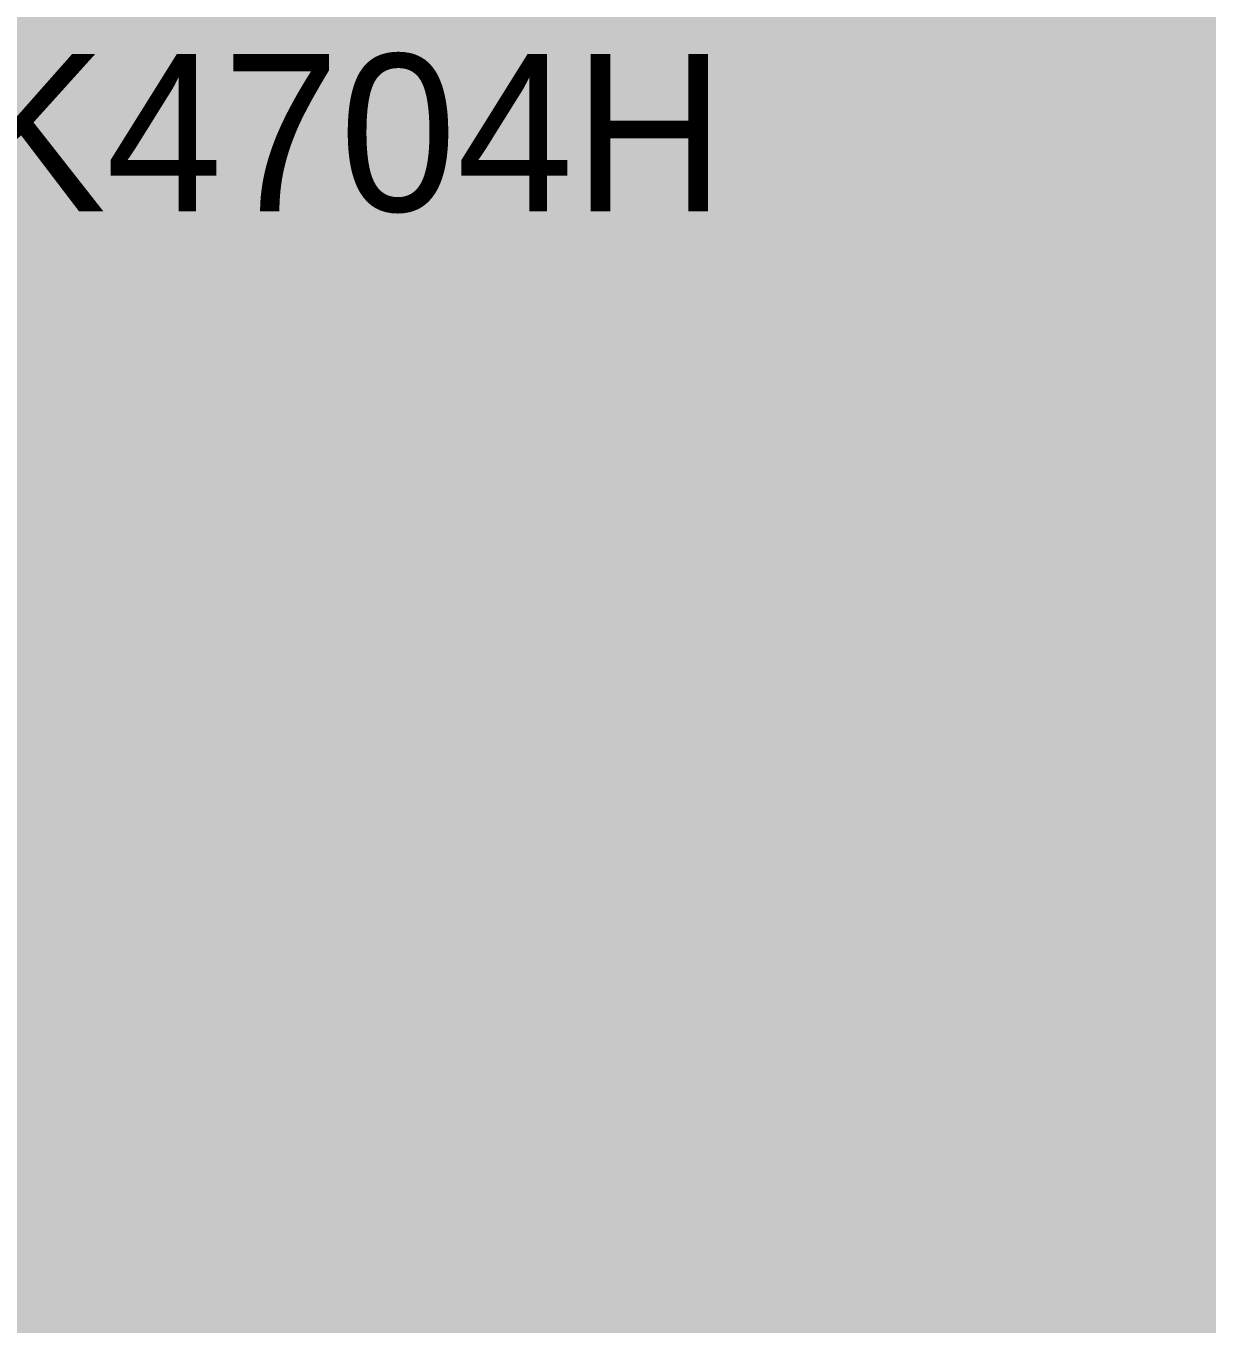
# Model space of a CAD drawing. Header units: metres. Extents: x -6 to 1255, y -2 to 532.
# Drawn here: x 939.15 to 946.66, y 238.08 to 246.34 of the extents above; entities that cross this region are included whole.
import ezdxf

# ---------------------------------------------------------------- set-up
doc = ezdxf.new("R2010")
doc.units = ezdxf.units.M
doc.header["$MEASUREMENT"] = 0
doc.layers.add('TPX_BUILDINGS_HATCH', color=7, linetype='CONTINUOUS', lineweight=0, true_color=0xf0f0f0)
doc.layers.add('TPX_CADASTRES_TEXT', color=7, linetype='CONTINUOUS', lineweight=0, true_color=0x000000)

msp = doc.modelspace()

# ---------------------------------------------------------------- hatches: boundary and pattern name
at = {"layer": 'TPX_BUILDINGS_HATCH'}
h = msp.add_hatch(color=256, dxfattribs=at)
h.paths.add_polyline_path([(918.9192, 235.4443), (918.4392, 234.6043), (944.5287, 224.4138), (957.3692, 257.4738), (955.9992, 258.0038), (954.6792, 258.5138), (952.5792, 259.3138), (950.9992, 259.9138), (948.2892, 260.9438), (945.0992, 262.1538), (941.5192, 263.5138), (935.6292, 265.7338), (930.8192, 267.5443), (930.3607, 266.6643), (929.0692, 264.1843), (928.9797, 264.0448), (927.7692, 262.1643), (928.9892, 261.7243), (929.8392, 261.4243), (930.5992, 263.5643), (935.3992, 261.7238), (934.0292, 258.2638), (931.8992, 258.9943), (929.5792, 253.9043), (924.9292, 245.8743), (923.0892, 242.6943), (920.5792, 238.3343), (918.9192, 235.4443)])
h.paths.add_polyline_path([(930.8392, 244.8538), (933.9392, 252.5738), (938.7892, 250.7638), (936.5092, 245.0238), (936.0892, 243.9938), (936.0692, 243.9338), (934.5392, 244.5238), (934.1492, 243.5438), (930.8392, 244.8538)], flags=16)
h.paths.add_polyline_path([(937.4792, 257.4838), (938.6192, 260.4438), (941.9492, 259.1038), (940.9892, 256.1838), (937.4792, 257.4838)], flags=16)

# ---------------------------------------------------------------- texts
at = {"layer": 'TPX_CADASTRES_TEXT'}
msp.add_text('0749407VK4704H', height=1, dxfattribs=at).set_placement((932.664, 245.1631, 0.0241))

doc.saveas('drawing.dxf')
